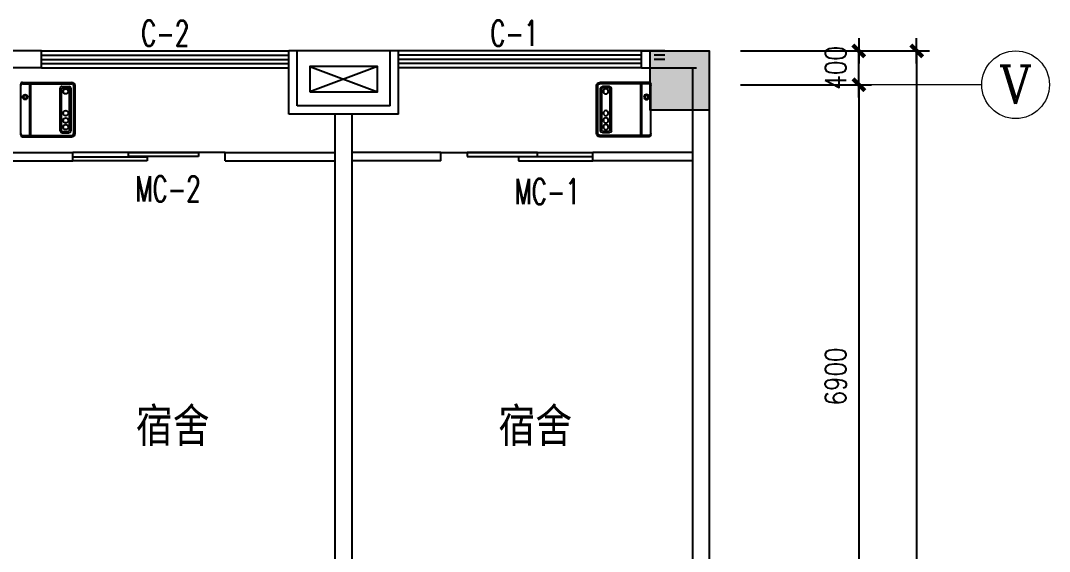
# Model space of a CAD drawing. Extents: x -357449 to -117302, y 127569 to 244935.
# Drawn here: x -281788 to -269614, y 188752 to 195030 of the extents above; entities that cross this region are included whole.
import ezdxf
from ezdxf.enums import TextEntityAlignment as Align

# ---------------------------------------------------------------- set-up
doc = ezdxf.new("R2010")
doc.units = 0
doc.header["$MEASUREMENT"] = 0
doc.layers.get('0').update_dxf_attribs({"linetype": 'CONTINUOUS'})
doc.layers.get('DEFPOINTS').update_dxf_attribs({"linetype": 'CONTINUOUS'})
for name, color, linetype in [('1', 8, 'CONTINUOUS'), ('COLUMN', 4, 'CONTINUOUS'), ('DIM', 7, 'CONTINUOUS'), ('F', 31, 'CONTINUOUS'), ('JAJU', 8, 'CONTINUOUS'), ('WALL', 1, 'CONTINUOUS'), ('WINDOW', 4, 'CONTINUOUS'), ('WINDOWS', 4, 'CONTINUOUS')]:
    doc.layers.add(name, color=color, linetype=linetype)
doc.layers.add('AXIS', color=3, linetype='CONTINUOUS', lineweight=9)
doc.styles.add('CHINA', font='SimSun.ttf', dxfattribs={"width": 0.85, "height": 150})
doc.styles.add('COMPLEX', font='COMPLEX.shx')
doc.styles.add('DIM_FONT', font='SIMPLEX.shx', dxfattribs={"width": 0.8})
doc.styles.add('FS', font='txt.shx', dxfattribs={"width": 0.66, "height": 150, "bigfont": 'fs.shx'})
doc.dimstyles.new('DIMN-200', dxfattribs={"dimtxt": 300, "dimasz": 1, "dimexe": 250, "dimexo": 0, "dimgap": 150, "dimtad": 1, "dimdec": 0, "dimdsep": 46, "dimtxsty": 'DIM_FONT', "dimblk": '_DIMX', "dimcen": 2.5, "dimclrd": 256, "dimclre": 256, "dimclrt": 4, "dimadec": 0, "dimazin": 0, "dimtfac": 1, "dimtdec": 0, "dimtix": 1, "dimtmove": 2, "dimatfit": 3, "dimldrblk": '_DIMX', "dimfxl": 0, "dimtolj": 1, "dimtzin": 0, "dimarcsym": 0})
doc.dimstyles.get("Standard").update_dxf_attribs({"dimtxt": 375, "dimasz": 1, "dimexe": 150, "dimexo": 0, "dimgap": 200, "dimtad": 1, "dimdec": 0, "dimzin": 0, "dimdsep": 46, "dimtxsty": 'DIM_FONT', "dimblk1": '_DIMX', "dimblk2": '_DIMX', "dimsah": 1, "dimcen": 200, "dimclrd": 256, "dimclre": 256, "dimclrt": 4, "dimadec": 0, "dimazin": 0, "dimtfac": 1, "dimtdec": 0, "dimtix": 1, "dimtmove": 2, "dimatfit": 3, "dimldrblk": '_DIMX', "dimfxl": 0, "dimtolj": 1, "dimtzin": 0, "dimarcsym": 0})

# ---------------------------------------------------------------- blocks, each defined once
blk = doc.blocks.new('_DIMX')
blk.add_line((-150, 0), (150, 0))
at = {"const_width": 50}
blk.add_lwpolyline([(-70, -70), (70, 70)], dxfattribs=at)
blk = doc.blocks.new('*D899')
at = {"linetype": 'ByBlock'}
for p, q in [((-274815, 194671), (-272581, 194671)), ((-272731, 194670), (-272731, 169272)), ((-274815, 169271), (-272581, 169271))]:
    blk.add_line(p, q, dxfattribs=at)
at = {"layer": 'DEFPOINTS', "color": 0, "linetype": 'ByBlock'}
for p in [(-274815, 194671), (-274815, 169271), (-272731, 169271)]:
    blk.add_point(p, dxfattribs=at)
at = {"linetype": 'ByBlock'}
for p, rotation in [((-272731, 194671), 90), ((-272731, 169271), 270)]:
    blk.add_blockref('_DIMX', p, dxfattribs=dict(at, rotation=rotation))
at = {"color": 4, "linetype": 'ByBlock', "insert": (-273006, 181971), "char_height": 250, "attachment_point": 5, "rotation": 90, "style": 'DIM_FONT'}
blk.add_mtext('\\A1;25400', dxfattribs=at)
blk = doc.blocks.new('A$C5E2968BE')
for p, q in [((622, 643), (38, 643)), ((622, 627), (38, 627)), ((525, 627), (525, 16)), ((536, 627), (536, 16)), ((643, 622), (643, 21)), ((0, 606), (0, 38)), ((16, 606), (16, 38)), ((48, 573), (48, 70)), ((64, 573), (64, 70)), ((155, 595), (70, 595)), ((155, 579), (70, 579)), ((161, 573), (161, 70)), ((177, 573), (177, 70)), ((622, 16), (38, 16)), ((622, 0), (38, 0)), ((155, 64), (70, 64)), ((155, 48), (70, 48))]:
    blk.add_line(p, q)
for centre, radius in [((111, 529), 30), ((111, 449), 30), ((111, 364), 30), ((111, 106), 30), ((590, 173), 30), ((590, 173), 19.3)]:
    blk.add_circle(centre, radius)
for centre, radius, start, end in [((38, 606), 37.5, 90, 180), ((38, 606), 21.4, 90, 180), ((622, 622), 21.4, 0, 90), ((622, 606), 21.4, 0, 90), ((70, 573), 21.4, 90, 180), ((155, 573), 21.4, 0, 90), ((38, 38), 37.5, 180, 270), ((38, 38), 21.4, 180, 270), ((70, 70), 21.4, 180, 270), ((155, 70), 21.4, 270, 0), ((622, 38), 21.4, 270, 0), ((622, 21), 21.4, 270, 0)]:
    blk.add_arc(centre, radius, start, end)
blk = doc.blocks.new('*D900')
at = {"linetype": 'ByBlock'}
for p, q in [((-250634, 232837), (-249084, 232837)), ((-249234, 232836), (-249234, 225938)), ((-250634, 225937), (-249084, 225937))]:
    blk.add_line(p, q, dxfattribs=at)
at = {"layer": 'DEFPOINTS', "color": 0, "linetype": 'ByBlock'}
for p in [(-250634, 232837), (-250634, 225937), (-249234, 225937)]:
    blk.add_point(p, dxfattribs=at)
at = {"linetype": 'ByBlock'}
for p, rotation in [((-249234, 232837), 90), ((-249234, 225937), 270)]:
    blk.add_blockref('_DIMX', p, dxfattribs=dict(at, rotation=rotation))
at = {"color": 4, "linetype": 'ByBlock', "insert": (-249509, 229387), "char_height": 250, "attachment_point": 5, "rotation": 90, "style": 'DIM_FONT'}
blk.add_mtext('\\A1;6900', dxfattribs=at)
blk = doc.blocks.new('*D1057')
at = {"linetype": 'ByBlock'}
for p, q in [((-250634, 233237), (-249084, 233237)), ((-249234, 233238), (-249234, 233239)), ((-249234, 232837), (-249234, 233237)), ((-250634, 232837), (-249084, 232837)), ((-249234, 232836), (-249234, 232835))]:
    blk.add_line(p, q, dxfattribs=at)
at = {"layer": 'DEFPOINTS', "color": 0, "linetype": 'ByBlock'}
for p in [(-250634, 233237), (-249234, 233237), (-250634, 232837)]:
    blk.add_point(p, dxfattribs=at)
at = {"linetype": 'ByBlock'}
for p, rotation in [((-249234, 233237), 270), ((-249234, 232837), 90)]:
    blk.add_blockref('_DIMX', p, dxfattribs=dict(at, rotation=rotation))
at = {"color": 4, "linetype": 'ByBlock', "insert": (-249509, 233037), "char_height": 250, "attachment_point": 5, "rotation": 90, "style": 'DIM_FONT'}
blk.add_mtext('\\A1;400', dxfattribs=at)

msp = doc.modelspace()

# ---------------------------------------------------------------- hatches: boundary and pattern name
at = {"layer": 'COLUMN'}
h = msp.add_hatch(color=256, dxfattribs=at)
h.paths.add_polyline_path([(-273989.36, 194671.04), (-274339.36, 194671.04), (-274339.36, 194321.04), (-273989.36, 194321.04)])
h.paths.add_polyline_path([(-273639.36, 194671.04), (-273989.36, 194671.04), (-273989.36, 194321.04), (-273639.36, 194321.04)])
h.paths.add_polyline_path([(-273989.36, 194321.04), (-274339.36, 194321.04), (-274339.36, 193971.04), (-273989.36, 193971.04)])
h.paths.add_polyline_path([(-273639.36, 194321.04), (-273989.36, 194321.04), (-273989.36, 193971.04), (-273639.36, 193971.04)])

# ---------------------------------------------------------------- linework, layer by layer
at = {"layer": '1'}
for p, q in [((-277564.36, 194486.94), (-278364.36, 194186.94)), ((-278364.36, 194486.94), (-277564.36, 194186.94))]:
    msp.add_line(p, q, dxfattribs=at)
msp.add_lwpolyline([(-278364.36, 194186.94), (-277564.36, 194186.94), (-277564.36, 194486.94), (-278364.36, 194486.94)], close=True, dxfattribs=at)
at = {"layer": 'AXIS'}
msp.add_line((-270414.48, 194271.04), (-273269.25, 194271.04), dxfattribs=at)
msp.add_circle((-270014.48, 194271.04), 400, dxfattribs=at)
at = {"layer": 'COLUMN'}
msp.add_lwpolyline([(-274339.36, 194671.04), (-273639.36, 194671.04), (-273639.36, 193971.04), (-274339.36, 193971.04)], close=True, dxfattribs=at)
at = {"layer": 'JAJU', "color": 8}
for p, q in [((-281539.36, 194521.04), (-278614.36, 194521.04)), ((-281539.36, 194471.04), (-278614.36, 194471.04)), ((-274439.36, 194521.04), (-277314.36, 194521.04)), ((-274439.36, 194471.04), (-277314.36, 194471.04))]:
    msp.add_line(p, q, dxfattribs=at)
at = {"layer": 'WALL'}
for p, q in [((-281539.36, 194671.04), (-282939.36, 194671.04)), ((-281539.36, 194471.04), (-281539.36, 194671.04)), ((-278514.36, 194671.04), (-278614.36, 194671.04)), ((-278614.36, 193921.04), (-278614.36, 194671.04)), ((-278514.36, 194021.04), (-278514.36, 194671.04)), ((-277314.36, 194671.04), (-277414.36, 194671.04)), ((-277414.36, 194021.04), (-277414.36, 194671.04)), ((-277314.36, 193921.04), (-277314.36, 194671.04)), ((-274439.36, 194671.04), (-273639.36, 194671.04)), ((-274439.36, 194471.04), (-274439.36, 194671.04)), ((-273639.36, 194671.04), (-273639.36, 183221.04)), ((-281539.36, 194471.04), (-282139.36, 194471.04)), ((-274439.36, 194471.04), (-273789.36, 194471.04)), ((-273839.36, 194471.04), (-273839.36, 184021.04)), ((-277314.36, 193921.04), (-278614.36, 193921.04)), ((-277414.36, 194021.04), (-278514.36, 194021.04)), ((-278064.36, 187321.04), (-278064.36, 193921.04)), ((-277864.36, 187321.04), (-277864.36, 193921.04))]:
    msp.add_line(p, q, dxfattribs=at)
at = {"layer": 'WINDOW'}
for p, q in [((-279368.9, 193471.04), (-281168.9, 193471.04)), ((-276815.34, 193471.04), (-275015.34, 193471.04))]:
    msp.add_line(p, q, dxfattribs=at)
at = {"layer": 'WINDOWS'}
for p, q in [((-281539.36, 194671.04), (-278614.36, 194671.04)), ((-277414.36, 194671.04), (-278514.36, 194671.04)), ((-274164.36, 194671.04), (-277314.36, 194671.04)), ((-281539.36, 194621.04), (-278614.36, 194621.04)), ((-281539.36, 194571.04), (-278614.36, 194571.04)), ((-274439.36, 194621.04), (-277314.36, 194621.04)), ((-274439.36, 194571.04), (-277314.36, 194571.04)), ((-274164.36, 194621.04), (-274289.36, 194621.04)), ((-274164.36, 194571.04), (-274289.36, 194571.04)), ((-282139.36, 193471.04), (-281168.9, 193471.04)), ((-281168.9, 193371.04), (-281168.9, 193471.04)), ((-279368.9, 193471.04), (-278064.36, 193471.04)), ((-279368.9, 193371.04), (-279368.9, 193471.04)), ((-276815.34, 193471.04), (-277864.36, 193471.04)), ((-276815.34, 193371.04), (-276815.34, 193471.04)), ((-273839.36, 193471.04), (-275015.34, 193471.04)), ((-275015.34, 193371.04), (-275015.34, 193471.04)), ((-282139.36, 193371.04), (-281168.9, 193371.04)), ((-279368.9, 193371.04), (-278064.36, 193371.04)), ((-276815.34, 193371.04), (-277864.36, 193371.04)), ((-273839.36, 193371.04), (-275015.34, 193371.04))]:
    msp.add_line(p, q, dxfattribs=at)
for points in [[(-279681.22, 193422.31), (-280511.36, 193422.31), (-280511.36, 193471.04), (-279681.22, 193471.04)], [(-276503.02, 193422.31), (-275672.88, 193422.31), (-275672.88, 193471.04), (-276503.02, 193471.04)], [(-280289.2, 193371.04), (-281168.9, 193371.04), (-281168.9, 193419.78), (-280289.2, 193419.78)], [(-275895.03, 193371.04), (-275015.34, 193371.04), (-275015.34, 193419.78), (-275895.03, 193419.78)]]:
    msp.add_lwpolyline(points, close=True, dxfattribs=at)

# ---------------------------------------------------------------- block references
at = {"layer": '1', "rotation": 180}
msp.add_blockref('A$C5E2968BE', (-281143.08, 194298.83), dxfattribs=at)
at = {"layer": '1', "xscale": -1, "rotation": 180}
msp.add_blockref('A$C5E2968BE', (-274972.95, 194298.83), dxfattribs=at)

# ---------------------------------------------------------------- texts
at = {"layer": 'AXIS', "style": 'COMPLEX', "width": 1.041667}
msp.add_attdef('V', text='S', height=448, dxfattribs=at).set_placement((-270215.56, 194047.04), (-269815.56, 194047.04), align=Align.FIT)
at = {"layer": 'DIM', "style": 'CHINA', "width": 0.8}
for p in [(-280423.94, 190042.55), (-276134.2, 190042.55)]:
    msp.add_text('宿舍', height=400, dxfattribs=at).set_placement(p)
at = {"layer": 'F', "style": 'FS', "width": 0.66}
for s, p in [('C-2', (-280361.1, 194729.58)), ('C-1', (-276229.24, 194729.58)), ('MC-2', (-280430.04, 192889.48)), ('MC-1', (-275942.82, 192857.68))]:
    msp.add_text(s, height=300, dxfattribs=at).set_placement(p)

# ---------------------------------------------------------------- dimensions: what is measured, and where the dimension line sits
at = {"layer": 'AXIS'}
for base, p1, p2, dimstyle, override, picture, middle, set_off in [((-271185.24, 169271.04), (-273269.25, 194671.04), (-273269.25, 169271.04), 'Standard', {"dimtxt": 250, "dimgap": 150, "dimblk": '_DIMX'}, '*D899', (-271460.24, 181971.04), (1545.67, 0)), ((-271869.25, 194671.04), (-273269.25, 194271.04), (-273269.25, 194671.04), 'Standard', {"dimtxt": 250, "dimgap": 150, "dimblk": '_DIMX'}, '*D1057', (-272144.25, 194471.04), (-22635.49, -38566.22)), ((-271869.25, 187371.04), (-273269.25, 194271.04), (-273269.25, 187371.04), 'DIMN-200', {"dimtxt": 250, "dimexe": 150, "dimzin": 0, "dimblk1": '_DIMX', "dimblk2": '_DIMX', "dimsah": 1, "dimcen": 200}, '*D900', (-272144.25, 190821.04), (-22635.49, -38566.22))]:
    dim = msp.add_linear_dim(base=base, p1=p1, p2=p2, angle=90, dimstyle=dimstyle, override=override, dxfattribs=at)
    dim.commit()
    dim.dimension.update_dxf_attribs({"geometry": picture, "text_midpoint": middle, "insert": set_off})

doc.saveas('drawing.dxf')
